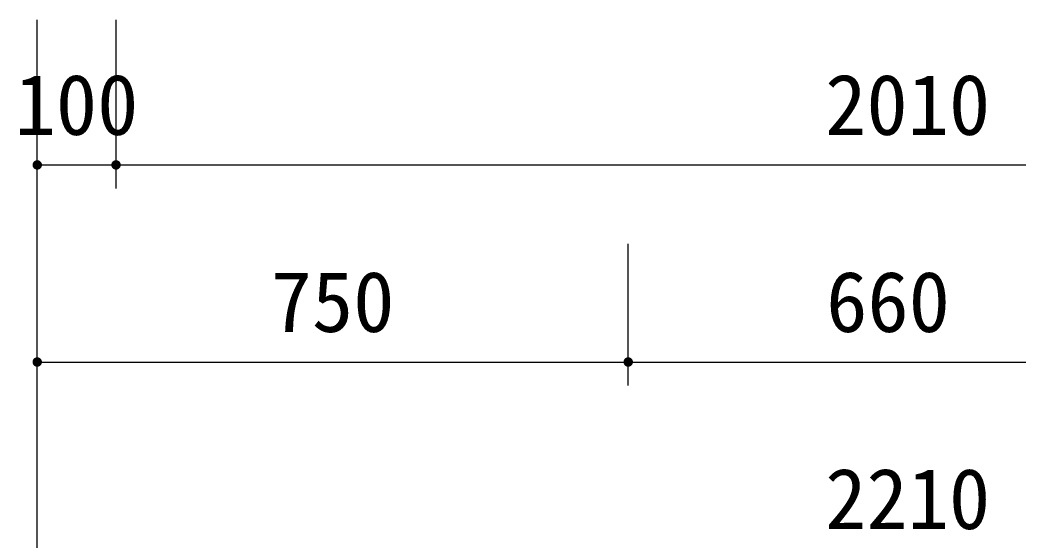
# Model space of a CAD drawing. Units: millimetres, scale not verified. Extents: x -8910 to 8910, y -6308 to 6308.
# Drawn here: x -6366 to -5100, y -4267 to -3607 of the extents above; entities that cross this region are included whole.
import ezdxf
from ezdxf.enums import TextEntityAlignment as Align

# ---------------------------------------------------------------- set-up
doc = ezdxf.new("R2010")
doc.units = ezdxf.units.MM
doc.header["$LTSCALE"] = 30
doc.layers.add('0-6_製作', color=5, linetype='Continuous', lineweight=25)
doc.styles.add('ＭＳ ゴシック', font='')
doc.styles.get('ＭＳ ゴシック').set_extended_font_data('MS Gothic')

msp = doc.modelspace()

# ---------------------------------------------------------------- linework, layer by layer
at = {"layer": '0-6_製作', "color": 2}
for p, q in [((-6344.34, -4571.22), (-6344.34, -3607.34)), ((-6244.34, -3821.22), (-6244.34, -3607.34)), ((-6344.34, -3791.22), (-6244.34, -3791.22)), ((-6244.34, -3791.22), (-4234.34, -3791.22)), ((-5594.34, -4071.22), (-5594.34, -3891.22)), ((-6344.34, -4041.22), (-5594.34, -4041.22)), ((-5594.34, -4041.22), (-4934.34, -4041.22))]:
    msp.add_line(p, q, dxfattribs=at)
at = {"layer": '0-6_製作'}
for points in [[(-6348.96, -3787.4), (-6344.34, -3791.22), (-6349.41, -3788.01)], [(-6348.45, -3786.85), (-6344.34, -3791.22), (-6348.96, -3787.4)], [(-6347.87, -3786.37), (-6344.34, -3791.22), (-6348.45, -3786.85)], [(-6347.23, -3785.97), (-6344.34, -3791.22), (-6347.87, -3786.37)], [(-6347.23, -3785.97), (-6344.34, -3785.22), (-6344.34, -3791.22)], [(-6346.55, -3785.65), (-6344.34, -3785.22), (-6347.23, -3785.97)], [(-6345.83, -3785.41), (-6344.34, -3785.22), (-6346.55, -3785.65)], [(-6345.09, -3785.27), (-6344.34, -3785.22), (-6345.83, -3785.41)], [(-6344.34, -3785.22), (-6338.34, -3791.22), (-6344.34, -3791.22)], [(-6343.96, -3785.24), (-6338.34, -3791.22), (-6344.34, -3785.22)], [(-6343.22, -3785.33), (-6338.34, -3791.22), (-6343.96, -3785.24)], [(-6342.49, -3785.52), (-6338.34, -3791.22), (-6343.22, -3785.33)], [(-6341.79, -3785.8), (-6338.34, -3791.22), (-6342.49, -3785.52)], [(-6341.13, -3786.16), (-6338.34, -3791.22), (-6341.79, -3785.8)], [(-6341.13, -3786.16), (-6338.39, -3790.47), (-6338.34, -3791.22)], [(-6340.52, -3786.6), (-6338.39, -3790.47), (-6341.13, -3786.16)], [(-6340.52, -3786.6), (-6338.53, -3789.73), (-6338.39, -3790.47)], [(-6339.97, -3787.12), (-6338.53, -3789.73), (-6340.52, -3786.6)], [(-6339.97, -3787.12), (-6338.76, -3789.02), (-6338.53, -3789.73)], [(-6339.49, -3787.7), (-6338.76, -3789.02), (-6339.97, -3787.12)], [(-6248.96, -3787.4), (-6244.34, -3791.22), (-6249.41, -3788.01)], [(-6248.45, -3786.85), (-6244.34, -3791.22), (-6248.96, -3787.4)], [(-6247.87, -3786.37), (-6244.34, -3791.22), (-6248.45, -3786.85)], [(-6247.23, -3785.97), (-6244.34, -3791.22), (-6247.87, -3786.37)], [(-6247.23, -3785.97), (-6244.34, -3785.22), (-6244.34, -3791.22)], [(-6246.55, -3785.65), (-6244.34, -3785.22), (-6247.23, -3785.97)], [(-6245.83, -3785.41), (-6244.34, -3785.22), (-6246.55, -3785.65)], [(-6245.09, -3785.27), (-6244.34, -3785.22), (-6245.83, -3785.41)], [(-6244.34, -3785.22), (-6238.34, -3791.22), (-6244.34, -3791.22)], [(-6243.96, -3785.24), (-6238.34, -3791.22), (-6244.34, -3785.22)], [(-6243.22, -3785.33), (-6238.34, -3791.22), (-6243.96, -3785.24)], [(-6242.49, -3785.52), (-6238.34, -3791.22), (-6243.22, -3785.33)], [(-6241.79, -3785.8), (-6238.34, -3791.22), (-6242.49, -3785.52)], [(-6241.13, -3786.16), (-6238.34, -3791.22), (-6241.79, -3785.8)], [(-6241.13, -3786.16), (-6238.39, -3790.47), (-6238.34, -3791.22)], [(-6240.52, -3786.6), (-6238.39, -3790.47), (-6241.13, -3786.16)], [(-6240.52, -3786.6), (-6238.53, -3789.73), (-6238.39, -3790.47)], [(-6239.97, -3787.12), (-6238.53, -3789.73), (-6240.52, -3786.6)], [(-6239.97, -3787.12), (-6238.76, -3789.02), (-6238.53, -3789.73)], [(-6239.49, -3787.7), (-6238.76, -3789.02), (-6239.97, -3787.12)], [(-6350.33, -3790.85), (-6344.34, -3791.22), (-6350.34, -3791.22)], [(-6350.34, -3791.22), (-6347.56, -3796.29), (-6350.29, -3791.98)], [(-6350.34, -3791.22), (-6346.89, -3796.65), (-6347.56, -3796.29)], [(-6344.34, -3791.22), (-6346.89, -3796.65), (-6350.34, -3791.22)], [(-6350.23, -3790.1), (-6344.34, -3791.22), (-6350.33, -3790.85)], [(-6350.29, -3791.98), (-6348.16, -3795.85), (-6350.15, -3792.72)], [(-6350.29, -3791.98), (-6347.56, -3796.29), (-6348.16, -3795.85)], [(-6350.05, -3789.37), (-6344.34, -3791.22), (-6350.23, -3790.1)], [(-6350.15, -3792.72), (-6348.71, -3795.33), (-6349.92, -3793.43)], [(-6350.15, -3792.72), (-6348.16, -3795.85), (-6348.71, -3795.33)], [(-6349.77, -3788.67), (-6344.34, -3791.22), (-6350.05, -3789.37)], [(-6349.92, -3793.43), (-6349.19, -3794.75), (-6349.6, -3794.12)], [(-6349.92, -3793.43), (-6348.71, -3795.33), (-6349.19, -3794.75)], [(-6349.41, -3788.01), (-6344.34, -3791.22), (-6349.77, -3788.67)], [(-6344.34, -3791.22), (-6346.19, -3796.93), (-6346.89, -3796.65)], [(-6344.34, -3791.22), (-6345.46, -3797.12), (-6346.19, -3796.93)], [(-6344.34, -3791.22), (-6344.72, -3797.21), (-6345.46, -3797.12)], [(-6344.34, -3791.22), (-6344.34, -3797.22), (-6344.72, -3797.21)], [(-6344.34, -3791.22), (-6343.59, -3797.18), (-6344.34, -3797.22)], [(-6344.34, -3791.22), (-6342.85, -3797.04), (-6343.59, -3797.18)], [(-6344.34, -3791.22), (-6342.13, -3796.8), (-6342.85, -3797.04)], [(-6344.34, -3791.22), (-6341.45, -3796.48), (-6342.13, -3796.8)], [(-6344.34, -3791.22), (-6340.81, -3796.08), (-6341.45, -3796.48)], [(-6338.34, -3791.22), (-6340.81, -3796.08), (-6344.34, -3791.22)], [(-6338.34, -3791.22), (-6340.23, -3795.6), (-6340.81, -3796.08)], [(-6338.34, -3791.22), (-6339.72, -3795.05), (-6340.23, -3795.6)], [(-6338.34, -3791.22), (-6339.27, -3794.44), (-6339.72, -3795.05)], [(-6339.49, -3787.7), (-6339.08, -3788.33), (-6338.76, -3789.02)], [(-6338.34, -3791.22), (-6338.91, -3793.78), (-6339.27, -3794.44)], [(-6338.34, -3791.22), (-6338.63, -3793.08), (-6338.91, -3793.78)], [(-6338.34, -3791.22), (-6338.45, -3792.35), (-6338.63, -3793.08)], [(-6338.34, -3791.22), (-6338.35, -3791.6), (-6338.45, -3792.35)], [(-6250.33, -3790.85), (-6244.34, -3791.22), (-6250.34, -3791.22)], [(-6250.34, -3791.22), (-6247.56, -3796.29), (-6250.29, -3791.98)], [(-6250.34, -3791.22), (-6246.89, -3796.65), (-6247.56, -3796.29)], [(-6244.34, -3791.22), (-6246.89, -3796.65), (-6250.34, -3791.22)], [(-6250.23, -3790.1), (-6244.34, -3791.22), (-6250.33, -3790.85)], [(-6250.29, -3791.98), (-6248.16, -3795.85), (-6250.15, -3792.72)], [(-6250.29, -3791.98), (-6247.56, -3796.29), (-6248.16, -3795.85)], [(-6250.05, -3789.37), (-6244.34, -3791.22), (-6250.23, -3790.1)], [(-6250.15, -3792.72), (-6248.71, -3795.33), (-6249.92, -3793.43)], [(-6250.15, -3792.72), (-6248.16, -3795.85), (-6248.71, -3795.33)], [(-6249.77, -3788.67), (-6244.34, -3791.22), (-6250.05, -3789.37)], [(-6249.92, -3793.43), (-6249.19, -3794.75), (-6249.6, -3794.12)], [(-6249.92, -3793.43), (-6248.71, -3795.33), (-6249.19, -3794.75)], [(-6249.41, -3788.01), (-6244.34, -3791.22), (-6249.77, -3788.67)], [(-6244.34, -3791.22), (-6246.19, -3796.93), (-6246.89, -3796.65)], [(-6244.34, -3791.22), (-6245.46, -3797.12), (-6246.19, -3796.93)], [(-6244.34, -3791.22), (-6244.72, -3797.21), (-6245.46, -3797.12)], [(-6244.34, -3791.22), (-6244.34, -3797.22), (-6244.72, -3797.21)], [(-6244.34, -3791.22), (-6243.59, -3797.18), (-6244.34, -3797.22)], [(-6244.34, -3791.22), (-6242.85, -3797.04), (-6243.59, -3797.18)], [(-6244.34, -3791.22), (-6242.13, -3796.8), (-6242.85, -3797.04)], [(-6244.34, -3791.22), (-6241.45, -3796.48), (-6242.13, -3796.8)], [(-6244.34, -3791.22), (-6240.81, -3796.08), (-6241.45, -3796.48)], [(-6238.34, -3791.22), (-6240.81, -3796.08), (-6244.34, -3791.22)], [(-6238.34, -3791.22), (-6240.23, -3795.6), (-6240.81, -3796.08)], [(-6238.34, -3791.22), (-6239.72, -3795.05), (-6240.23, -3795.6)], [(-6238.34, -3791.22), (-6239.27, -3794.44), (-6239.72, -3795.05)], [(-6239.49, -3787.7), (-6239.08, -3788.33), (-6238.76, -3789.02)], [(-6238.34, -3791.22), (-6238.91, -3793.78), (-6239.27, -3794.44)], [(-6238.34, -3791.22), (-6238.63, -3793.08), (-6238.91, -3793.78)], [(-6238.34, -3791.22), (-6238.45, -3792.35), (-6238.63, -3793.08)], [(-6238.34, -3791.22), (-6238.35, -3791.6), (-6238.45, -3792.35)], [(-6350.23, -4040.1), (-6344.34, -4041.22), (-6350.33, -4040.85)], [(-6350.05, -4039.37), (-6344.34, -4041.22), (-6350.23, -4040.1)], [(-6349.77, -4038.67), (-6344.34, -4041.22), (-6350.05, -4039.37)], [(-6349.41, -4038.01), (-6344.34, -4041.22), (-6349.77, -4038.67)], [(-6348.96, -4037.4), (-6344.34, -4041.22), (-6349.41, -4038.01)], [(-6348.45, -4036.85), (-6344.34, -4041.22), (-6348.96, -4037.4)], [(-6347.87, -4036.37), (-6344.34, -4041.22), (-6348.45, -4036.85)], [(-6347.23, -4035.97), (-6344.34, -4041.22), (-6347.87, -4036.37)], [(-6347.23, -4035.97), (-6344.34, -4035.22), (-6344.34, -4041.22)], [(-6346.55, -4035.65), (-6344.34, -4035.22), (-6347.23, -4035.97)], [(-6345.83, -4035.41), (-6344.34, -4035.22), (-6346.55, -4035.65)], [(-6345.09, -4035.27), (-6344.34, -4035.22), (-6345.83, -4035.41)], [(-6344.34, -4035.22), (-6338.34, -4041.22), (-6344.34, -4041.22)], [(-6343.96, -4035.24), (-6338.34, -4041.22), (-6344.34, -4035.22)], [(-6343.22, -4035.33), (-6338.34, -4041.22), (-6343.96, -4035.24)], [(-6342.49, -4035.52), (-6338.34, -4041.22), (-6343.22, -4035.33)], [(-6341.79, -4035.8), (-6338.34, -4041.22), (-6342.49, -4035.52)], [(-6341.79, -4035.8), (-6338.39, -4040.47), (-6338.34, -4041.22)], [(-6341.13, -4036.16), (-6338.39, -4040.47), (-6341.79, -4035.8)], [(-6341.13, -4036.16), (-6338.53, -4039.73), (-6338.39, -4040.47)], [(-6340.52, -4036.6), (-6338.53, -4039.73), (-6341.13, -4036.16)], [(-6340.52, -4036.6), (-6338.76, -4039.02), (-6338.53, -4039.73)], [(-6339.97, -4037.12), (-6338.76, -4039.02), (-6340.52, -4036.6)], [(-6339.97, -4037.12), (-6339.08, -4038.33), (-6338.76, -4039.02)], [(-6339.49, -4037.7), (-6339.08, -4038.33), (-6339.97, -4037.12)], [(-5600.23, -4040.1), (-5594.34, -4041.22), (-5600.33, -4040.85)], [(-5600.05, -4039.37), (-5594.34, -4041.22), (-5600.23, -4040.1)], [(-5599.77, -4038.67), (-5594.34, -4041.22), (-5600.05, -4039.37)], [(-5599.41, -4038.01), (-5594.34, -4041.22), (-5599.77, -4038.67)], [(-5598.96, -4037.4), (-5594.34, -4041.22), (-5599.41, -4038.01)], [(-5598.45, -4036.85), (-5594.34, -4041.22), (-5598.96, -4037.4)], [(-5597.87, -4036.37), (-5594.34, -4041.22), (-5598.45, -4036.85)], [(-5597.23, -4035.97), (-5594.34, -4041.22), (-5597.87, -4036.37)], [(-5597.23, -4035.97), (-5594.34, -4035.22), (-5594.34, -4041.22)], [(-5596.55, -4035.65), (-5594.34, -4035.22), (-5597.23, -4035.97)], [(-5595.83, -4035.41), (-5594.34, -4035.22), (-5596.55, -4035.65)], [(-5595.09, -4035.27), (-5594.34, -4035.22), (-5595.83, -4035.41)], [(-5594.34, -4035.22), (-5588.34, -4041.22), (-5594.34, -4041.22)], [(-5593.96, -4035.24), (-5588.34, -4041.22), (-5594.34, -4035.22)], [(-5593.22, -4035.33), (-5588.34, -4041.22), (-5593.96, -4035.24)], [(-5592.49, -4035.52), (-5588.34, -4041.22), (-5593.22, -4035.33)], [(-5591.79, -4035.8), (-5588.34, -4041.22), (-5592.49, -4035.52)], [(-5591.79, -4035.8), (-5588.39, -4040.47), (-5588.34, -4041.22)], [(-5591.13, -4036.16), (-5588.39, -4040.47), (-5591.79, -4035.8)], [(-5591.13, -4036.16), (-5588.53, -4039.73), (-5588.39, -4040.47)], [(-5590.52, -4036.6), (-5588.53, -4039.73), (-5591.13, -4036.16)], [(-5590.52, -4036.6), (-5588.76, -4039.02), (-5588.53, -4039.73)], [(-5589.97, -4037.12), (-5588.76, -4039.02), (-5590.52, -4036.6)], [(-5589.97, -4037.12), (-5589.08, -4038.33), (-5588.76, -4039.02)], [(-5589.49, -4037.7), (-5589.08, -4038.33), (-5589.97, -4037.12)], [(-6350.33, -4040.85), (-6344.34, -4041.22), (-6350.34, -4041.22)], [(-6350.34, -4041.22), (-6346.89, -4046.65), (-6350.29, -4041.98)], [(-6350.34, -4041.22), (-6346.19, -4046.93), (-6346.89, -4046.65)], [(-6344.34, -4041.22), (-6346.19, -4046.93), (-6350.34, -4041.22)], [(-6350.29, -4041.98), (-6347.56, -4046.29), (-6350.15, -4042.72)], [(-6350.29, -4041.98), (-6346.89, -4046.65), (-6347.56, -4046.29)], [(-6350.15, -4042.72), (-6348.16, -4045.85), (-6349.92, -4043.43)], [(-6350.15, -4042.72), (-6347.56, -4046.29), (-6348.16, -4045.85)], [(-6349.92, -4043.43), (-6348.71, -4045.33), (-6349.6, -4044.12)], [(-6349.92, -4043.43), (-6348.16, -4045.85), (-6348.71, -4045.33)], [(-6349.6, -4044.12), (-6348.71, -4045.33), (-6349.19, -4044.75)], [(-6344.34, -4041.22), (-6345.46, -4047.12), (-6346.19, -4046.93)], [(-6344.34, -4041.22), (-6344.72, -4047.21), (-6345.46, -4047.12)], [(-6344.34, -4041.22), (-6344.34, -4047.22), (-6344.72, -4047.21)], [(-6344.34, -4041.22), (-6343.59, -4047.18), (-6344.34, -4047.22)], [(-6344.34, -4041.22), (-6342.85, -4047.04), (-6343.59, -4047.18)], [(-6344.34, -4041.22), (-6342.13, -4046.8), (-6342.85, -4047.04)], [(-6344.34, -4041.22), (-6341.45, -4046.48), (-6342.13, -4046.8)], [(-6344.34, -4041.22), (-6340.81, -4046.08), (-6341.45, -4046.48)], [(-6338.34, -4041.22), (-6340.81, -4046.08), (-6344.34, -4041.22)], [(-6338.34, -4041.22), (-6340.23, -4045.6), (-6340.81, -4046.08)], [(-6338.34, -4041.22), (-6339.72, -4045.05), (-6340.23, -4045.6)], [(-6338.34, -4041.22), (-6339.27, -4044.44), (-6339.72, -4045.05)], [(-6338.34, -4041.22), (-6338.91, -4043.78), (-6339.27, -4044.44)], [(-6338.34, -4041.22), (-6338.63, -4043.08), (-6338.91, -4043.78)], [(-6338.34, -4041.22), (-6338.45, -4042.35), (-6338.63, -4043.08)], [(-6338.34, -4041.22), (-6338.35, -4041.6), (-6338.45, -4042.35)], [(-5600.33, -4040.85), (-5594.34, -4041.22), (-5600.34, -4041.22)], [(-5600.34, -4041.22), (-5596.9, -4046.65), (-5600.29, -4041.98)], [(-5600.34, -4041.22), (-5596.19, -4046.93), (-5596.9, -4046.65)], [(-5594.34, -4041.22), (-5596.19, -4046.93), (-5600.34, -4041.22)], [(-5600.29, -4041.98), (-5597.56, -4046.29), (-5600.15, -4042.72)], [(-5600.29, -4041.98), (-5596.9, -4046.65), (-5597.56, -4046.29)], [(-5600.15, -4042.72), (-5598.17, -4045.85), (-5599.92, -4043.43)], [(-5600.15, -4042.72), (-5597.56, -4046.29), (-5598.17, -4045.85)], [(-5599.92, -4043.43), (-5598.71, -4045.33), (-5599.6, -4044.12)], [(-5599.92, -4043.43), (-5598.17, -4045.85), (-5598.71, -4045.33)], [(-5599.6, -4044.12), (-5598.71, -4045.33), (-5599.19, -4044.75)], [(-5594.34, -4041.22), (-5595.46, -4047.12), (-5596.19, -4046.93)], [(-5594.34, -4041.22), (-5594.72, -4047.21), (-5595.46, -4047.12)], [(-5594.34, -4041.22), (-5594.34, -4047.22), (-5594.72, -4047.21)], [(-5594.34, -4041.22), (-5593.59, -4047.18), (-5594.34, -4047.22)], [(-5594.34, -4041.22), (-5592.85, -4047.04), (-5593.59, -4047.18)], [(-5594.34, -4041.22), (-5592.13, -4046.8), (-5592.85, -4047.04)], [(-5594.34, -4041.22), (-5591.45, -4046.48), (-5592.13, -4046.8)], [(-5594.34, -4041.22), (-5590.81, -4046.08), (-5591.45, -4046.48)], [(-5588.34, -4041.22), (-5590.81, -4046.08), (-5594.34, -4041.22)], [(-5588.34, -4041.22), (-5590.23, -4045.6), (-5590.81, -4046.08)], [(-5588.34, -4041.22), (-5589.72, -4045.05), (-5590.23, -4045.6)], [(-5588.34, -4041.22), (-5589.27, -4044.44), (-5589.72, -4045.05)], [(-5588.34, -4041.22), (-5588.91, -4043.78), (-5589.27, -4044.44)], [(-5588.34, -4041.22), (-5588.63, -4043.08), (-5588.91, -4043.78)], [(-5588.34, -4041.22), (-5588.45, -4042.35), (-5588.63, -4043.08)], [(-5588.34, -4041.22), (-5588.35, -4041.6), (-5588.45, -4042.35)]]:
    msp.add_solid(points, dxfattribs=at)

# ---------------------------------------------------------------- texts
at = {"layer": '0-6_製作', "color": 4, "style": 'ＭＳ ゴシック'}
for s, p in [('100', (-6373.09, -3776.22)), ('2010', (-5344.34, -3776.22)), ('750', (-6048.09, -4026.22)), ('660', (-5343.09, -4026.22)), ('2210', (-5344.34, -4276.22))]:
    msp.add_text(s, height=76.98, dxfattribs=at).set_placement(p, align=Align.BOTTOM_LEFT)

doc.saveas('drawing.dxf')
